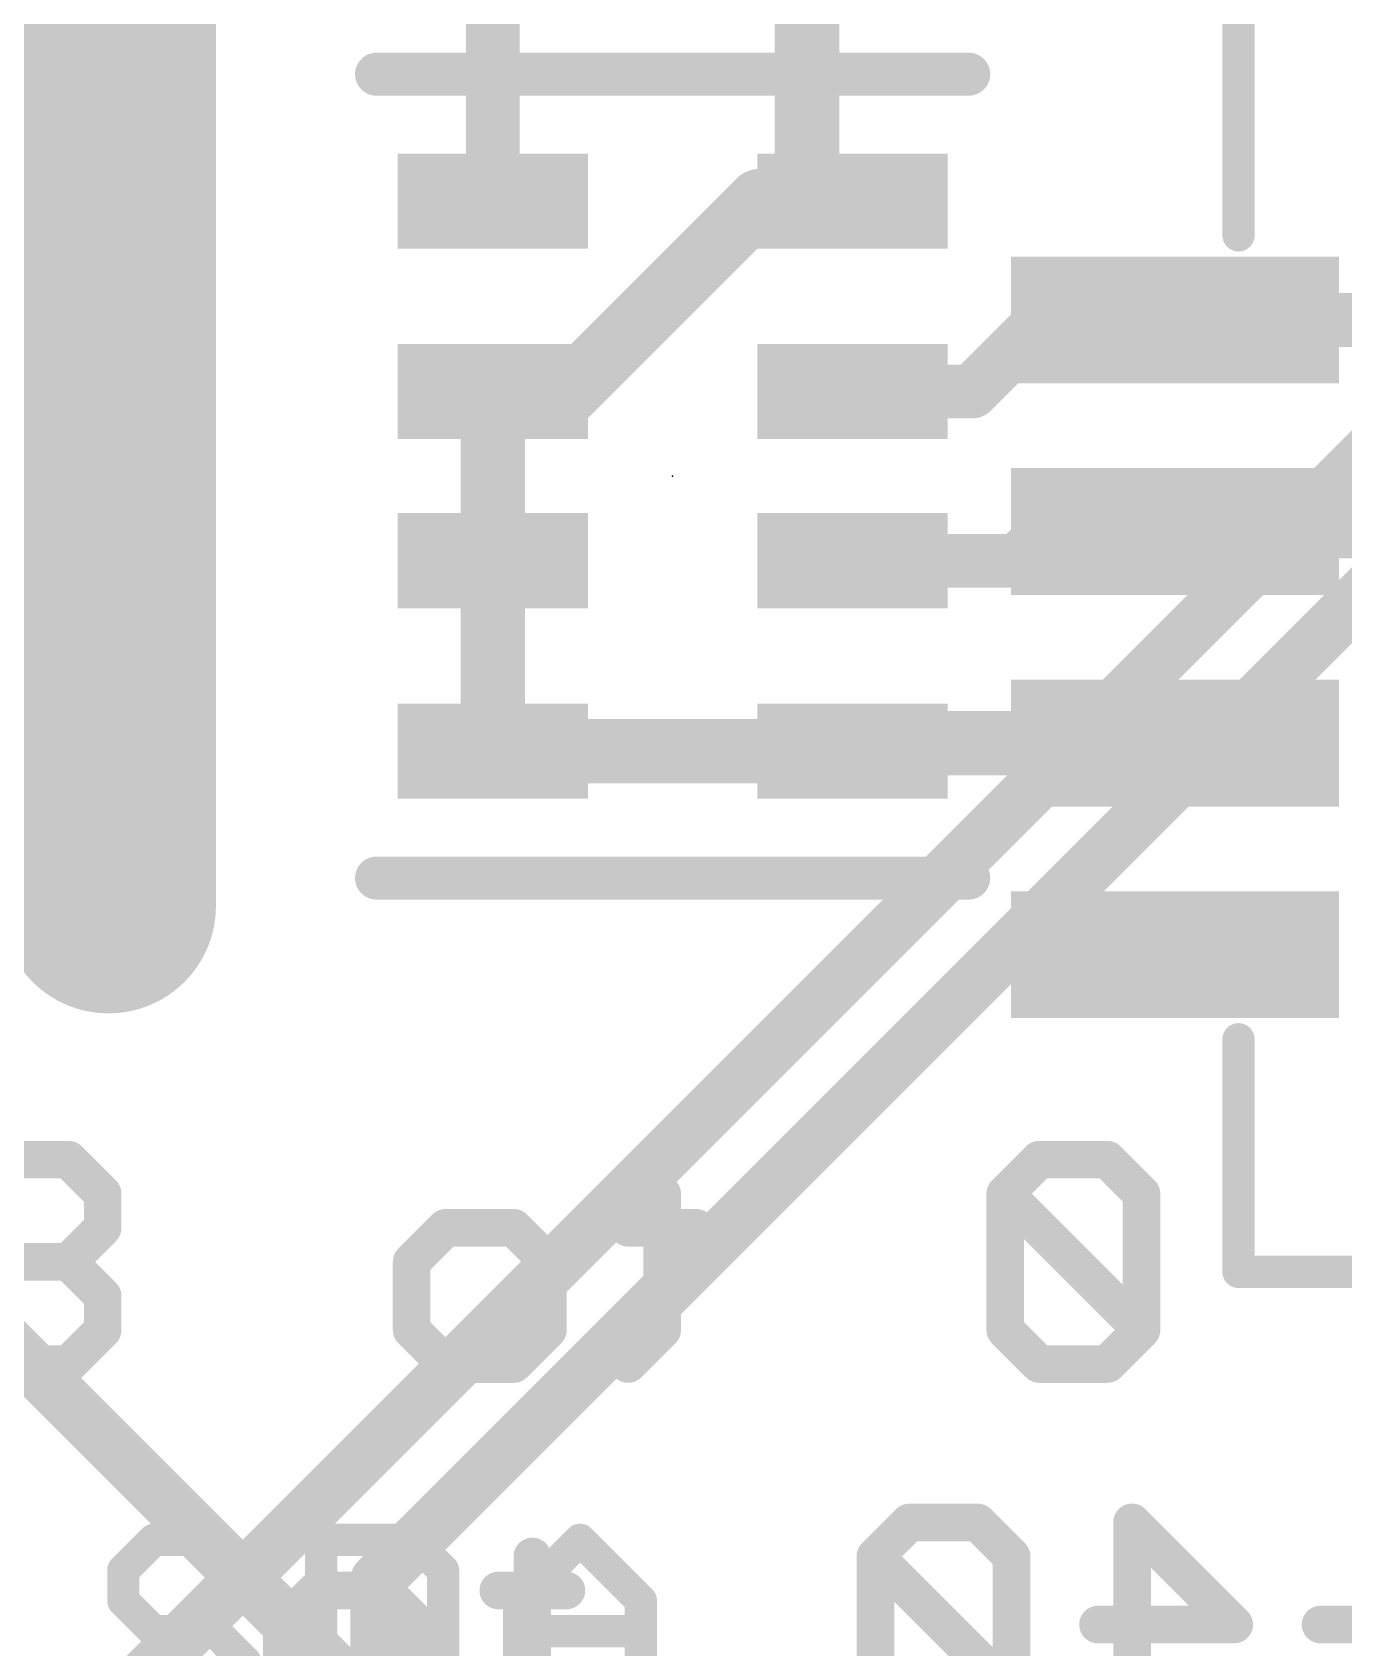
# Model space of a CAD drawing. Extents: x -0.1 to 25.5, y -0.1 to 17.9.
# Drawn here: x 14.88 to 21.08, y 4.11 to 11.75 of the extents above; entities that cross this region are included whole.
import ezdxf

# ---------------------------------------------------------------- set-up
doc = ezdxf.new("R2010")
doc.units = 0
for name, color, linetype in [('1', 12, 'CONTINUOUS'), ('16', 5, 'CONTINUOUS'), ('20', 53, 'CONTINUOUS'), ('21', 40, 'CONTINUOUS'), ('22', 6, 'CONTINUOUS'), ('23', 53, 'CONTINUOUS')]:
    doc.layers.add(name, color=color, linetype=linetype)

# ---------------------------------------------------------------- blocks, each defined once
blk = doc.blocks.new('RECT')
blk.add_solid([(-0.5, -0.5), (0.5, -0.5), (-0.5, 0.5), (0.5, 0.5)])

msp = doc.modelspace()

# ---------------------------------------------------------------- linework, layer by layer
at = {"layer": '1'}
for points, const_width in [([(17.057, 13.423), (17.057, 10.952)], 0.254), ([(18.542, 12.319), (18.542, 10.952)], 0.3048), ([(18.318, 10.952), (17.418, 10.052)], 0.3048), ([(18.542, 10.952), (18.318, 10.952)], 0.3048), ([(18.757, 10.952), (18.542, 10.952)], 0.3048), ([(19.323, 10.052), (19.661, 10.39)], 0.254), ([(19.661, 10.39), (20.2825, 10.39)], 0.254), ([(20.2825, 10.39), (21.947, 10.39)], 0.254), ([(17.057, 10.052), (17.057, 9.252)], 0.3048), ([(17.418, 10.052), (17.057, 10.052)], 0.3048), ([(18.757, 10.052), (19.323, 10.052)], 0.254), ([(19.539, 9.252), (19.685, 9.398)], 0.254), ([(19.685, 9.398), (20.2745, 9.398)], 0.254), ([(20.2745, 9.398), (20.2825, 9.39)], 0.254), ([(20.2825, 9.39), (21.852, 9.39)], 0.254), ([(17.057, 9.252), (17.057, 8.352)], 0.3048), ([(18.757, 9.252), (19.539, 9.252)], 0.254), ([(17.057, 8.352), (18.757, 8.352)], 0.3048), ([(18.795, 8.39), (18.757, 8.352)], 0.3048), ([(20.2825, 8.39), (18.795, 8.39)], 0.3048), ([(13.619, 6.701), (16.51, 3.81)], 0.254)]:
    msp.add_lwpolyline(points, dxfattribs=dict(at, const_width=const_width))
for points, const_width in [([(18.318, 11.0282, 1), (18.318, 10.8758)], 0.1524), ([(18.3719, 10.8981, 1), (18.2641, 11.0059)], 0.1524), ([(18.542, 11.0282, 1), (18.542, 10.8758)], 0.1524), ([(18.542, 10.8758, 1), (18.542, 11.0282)], 0.1524), ([(18.757, 10.8758, 1), (18.757, 11.0282)], 0.1524), ([(16.9935, 10.952, 1), (17.1205, 10.952)], 0.127), ([(18.4658, 10.952, 1), (18.6182, 10.952)], 0.1524), ([(19.661, 10.4535, 1), (19.661, 10.3265)], 0.127), ([(19.7059, 10.3451, 1), (19.6161, 10.4349)], 0.127), ([(20.2825, 10.4535, 1), (20.2825, 10.3265)], 0.127), ([(20.2825, 10.3265, 1), (20.2825, 10.4535)], 0.127), ([(17.1332, 10.052, 1), (16.9808, 10.052)], 0.1524), ([(17.057, 10.1282, 1), (17.057, 9.9758)], 0.1524), ([(17.3641, 10.1059, 1), (17.4719, 9.9981)], 0.1524), ([(17.418, 9.9758, 1), (17.418, 10.1282)], 0.1524), ([(18.757, 10.1155, 1), (18.757, 9.9885)], 0.127), ([(19.2781, 10.0969, 1), (19.3679, 10.0071)], 0.127), ([(19.323, 9.9885, 1), (19.323, 10.1155)], 0.127), ([(19.685, 9.4615, 1), (19.685, 9.3345)], 0.127), ([(19.7299, 9.3531, 1), (19.6401, 9.4429)], 0.127), ([(20.3194, 9.4429, 1), (20.2296, 9.3531)], 0.127), ([(20.2825, 9.4535, 1), (20.2825, 9.3265)], 0.127), ([(20.2376, 9.3451, 1), (20.3274, 9.4349)], 0.127), ([(20.2745, 9.3345, 1), (20.2745, 9.4615)], 0.127), ([(17.1332, 9.252, 1), (16.9808, 9.252)], 0.1524), ([(16.9808, 9.252, 1), (17.1332, 9.252)], 0.1524), ([(18.757, 9.3155, 1), (18.757, 9.1885)], 0.127), ([(19.4941, 9.2969, 1), (19.5839, 9.2071)], 0.127), ([(19.539, 9.1885, 1), (19.539, 9.3155)], 0.127), ([(17.057, 8.4282, 1), (17.057, 8.2758)], 0.1524), ([(18.7031, 8.4059, 1), (18.8109, 8.2981)], 0.1524), ([(18.795, 8.4662, 1), (18.795, 8.3138)], 0.1524), ([(18.8489, 8.3361, 1), (18.7411, 8.4439)], 0.1524), ([(18.757, 8.2758, 1), (18.757, 8.4282)], 0.1524), ([(20.2825, 8.3138, 1), (20.2825, 8.4662)], 0.1524), ([(16.9808, 8.352, 1), (17.1332, 8.352)], 0.1524)]:
    msp.add_lwpolyline(points, format="xyb", dxfattribs=dict(at, const_width=const_width))
at = {"layer": '16', "const_width": 0.254}
for points in [[(21.844, 10.414), (13.97, 2.54)], [(21.3476, 9.271), (16.51, 4.4334)], [(16.51, 4.4334), (16.51, 2.54)]]:
    msp.add_lwpolyline(points, dxfattribs=at)
at = {"layer": '16', "const_width": 0.127}
for points in [[(16.5735, 4.4334, 1), (16.4465, 4.4334)], [(16.4651, 4.4783, 1), (16.5549, 4.3885)]]:
    msp.add_lwpolyline(points, format="xyb", dxfattribs=at)
at = {"layer": '20', "const_width": 1.016}
msp.add_lwpolyline([(15.24, 12.7), (15.24, 7.62)], dxfattribs=at)
at = {"layer": '20', "const_width": 0.508}
msp.add_lwpolyline([(14.986, 7.62, 1), (15.494, 7.62)], format="xyb", dxfattribs=at)
at = {"layer": '21'}
for points, const_width in [([(20.5825, 10.79), (20.5825, 11.99)], 0.1524), ([(16.507, 11.552), (19.307, 11.552)], 0.2032), ([(19.307, 7.752), (16.507, 7.752)], 0.2032), ([(20.5825, 5.89), (20.5825, 6.99)], 0.1524), ([(23.1825, 5.89), (20.5825, 5.89)], 0.1524), ([(15.454, 4.6235), (15.3099, 4.4795)], 0.1524), ([(15.7421, 4.6235), (15.454, 4.6235)], 0.1524), ([(15.8861, 4.4795), (15.7421, 4.6235)], 0.1524), ([(16.2454, 4.6235), (16.2454, 3.7592)], 0.1524), ([(16.6776, 4.6235), (16.2454, 4.6235)], 0.1524), ([(16.8217, 4.4795), (16.6776, 4.6235)], 0.1524), ([(17.181, 4.3354), (17.4691, 4.6235)], 0.1524), ([(17.4691, 4.6235), (17.7572, 4.3354)], 0.1524), ([(15.3099, 4.4795), (15.3099, 4.3354)], 0.1524), ([(16.8217, 3.9033), (16.8217, 4.4795)], 0.1524), ([(15.3099, 4.3354), (15.454, 4.1914)], 0.1524), ([(17.181, 3.7592), (17.181, 4.3354)], 0.1524), ([(17.7572, 4.3354), (17.7572, 3.7592)], 0.1524), ([(15.454, 4.1914), (15.7421, 4.1914)], 0.1524), ([(15.7421, 4.1914), (15.8861, 4.0473)], 0.1524), ([(17.181, 4.1914), (17.7572, 4.1914)], 0.1524), ([(15.8861, 4.0473), (15.8861, 3.9033)], 0.1524)]:
    msp.add_lwpolyline(points, dxfattribs=dict(at, const_width=const_width))
for points, const_width in [([(16.507, 11.6028, 1), (16.507, 11.5012)], 0.1016), ([(19.307, 11.5012, 1), (19.307, 11.6028)], 0.1016), ([(20.5444, 10.79, 1), (20.6206, 10.79)], 0.0762), ([(16.507, 7.8028, 1), (16.507, 7.7012)], 0.1016), ([(19.307, 7.7012, 1), (19.307, 7.8028)], 0.1016), ([(20.6206, 6.99, 1), (20.5444, 6.99)], 0.0762), ([(20.5825, 5.9281, 1), (20.5825, 5.8519)], 0.0762), ([(20.5444, 5.89, 1), (20.6206, 5.89)], 0.0762), ([(15.454, 4.6616, 1), (15.454, 4.5854)], 0.0762), ([(15.4809, 4.5966, 1), (15.427, 4.6505)], 0.0762), ([(15.769, 4.6505, 1), (15.7151, 4.5966)], 0.0762), ([(15.7421, 4.5854, 1), (15.7421, 4.6616)], 0.0762), ([(16.2835, 4.6235, 1), (16.2073, 4.6235)], 0.0762), ([(16.2454, 4.6616, 1), (16.2454, 4.5854)], 0.0762), ([(16.7046, 4.6505, 1), (16.6507, 4.5966)], 0.0762), ([(16.6776, 4.5854, 1), (16.6776, 4.6616)], 0.0762), ([(17.496, 4.6505, 1), (17.4421, 4.5966)], 0.0762), ([(17.496, 4.5966, 1), (17.4421, 4.6505)], 0.0762), ([(22.86, 0.54, 1), (22.86, 4.54, 1), (22.86, 0.54)], 0.2032), ([(15.348, 4.4795, 1), (15.2718, 4.4795)], 0.0762), ([(15.283, 4.5064, 1), (15.3369, 4.4525)], 0.0762), ([(15.8592, 4.4525, 1), (15.9131, 4.5064)], 0.0762), ([(16.8598, 4.4795, 1), (16.7836, 4.4795)], 0.0762), ([(16.7947, 4.4525, 1), (16.8486, 4.5064)], 0.0762), ([(15.3369, 4.3624, 1), (15.283, 4.3085)], 0.0762), ([(15.2718, 4.3354, 1), (15.348, 4.3354)], 0.0762), ([(17.154, 4.3624, 1), (17.2079, 4.3085)], 0.0762), ([(17.2191, 4.3354, 1), (17.1429, 4.3354)], 0.0762), ([(17.7953, 4.3354, 1), (17.7191, 4.3354)], 0.0762), ([(17.7302, 4.3085, 1), (17.7841, 4.3624)], 0.0762), ([(15.454, 4.2295, 1), (15.454, 4.1533)], 0.0762), ([(15.427, 4.1644, 1), (15.4809, 4.2183)], 0.0762), ([(15.769, 4.2183, 1), (15.7151, 4.1644)], 0.0762), ([(15.7421, 4.1533, 1), (15.7421, 4.2295)], 0.0762), ([(17.181, 4.2295, 1), (17.181, 4.1533)], 0.0762), ([(17.7572, 4.1533, 1), (17.7572, 4.2295)], 0.0762), ([(15.9242, 4.0473, 1), (15.848, 4.0473)], 0.0762)]:
    msp.add_lwpolyline(points, format="xyb", dxfattribs=dict(at, const_width=const_width))
at = {"layer": '22', "const_width": 0.1778}
for points in [[(15.0511, 6.4207), (14.7291, 6.4207)], [(15.2121, 6.2597), (15.0511, 6.4207)], [(19.6405, 6.4207), (19.4795, 6.2597)], [(19.9625, 6.4207), (19.6405, 6.4207)], [(20.1235, 6.2597), (19.9625, 6.4207)], [(15.2121, 6.0987), (15.2121, 6.2597)], [(17.8576, 6.2597), (17.8576, 5.6157)], [(19.4795, 6.2597), (19.4795, 5.6157)], [(20.1235, 5.6157), (19.4795, 6.2597)], [(20.1235, 5.6157), (20.1235, 6.2597)], [(15.0511, 5.9377), (15.2121, 6.0987)], [(16.673, 5.9377), (16.834, 6.0987)], [(16.834, 6.0987), (17.156, 6.0987)], [(17.156, 6.0987), (17.317, 5.9377)], [(18.0186, 6.0987), (17.6966, 6.0987)], [(15.0511, 5.9377), (14.7291, 5.9377)], [(15.2121, 5.7767), (15.0511, 5.9377)], [(16.673, 5.6157), (16.673, 5.9377)], [(17.317, 5.9377), (17.317, 5.6157)], [(15.2121, 5.6157), (15.2121, 5.7767)], [(15.0511, 5.4546), (15.2121, 5.6157)], [(16.834, 5.4546), (16.673, 5.6157)], [(17.317, 5.6157), (17.156, 5.4546)], [(17.8576, 5.6157), (17.6966, 5.4546)], [(19.4795, 5.6157), (19.6405, 5.4546)], [(19.9625, 5.4546), (20.1235, 5.6157)], [(14.7291, 5.4546), (15.0511, 5.4546)], [(17.156, 5.4546), (16.834, 5.4546)], [(19.6405, 5.4546), (19.9625, 5.4546)], [(19.0266, 4.7062), (18.8656, 4.5452)], [(19.3486, 4.7062), (19.0266, 4.7062)], [(19.5096, 4.5452), (19.3486, 4.7062)], [(20.0791, 3.7402), (20.0791, 4.7062)], [(20.0791, 4.7062), (20.5621, 4.2232)], [(17.2437, 4.5452), (17.2437, 3.9012)], [(18.8656, 4.5452), (18.8656, 3.9012)], [(19.5096, 3.9012), (18.8656, 4.5452)], [(19.5096, 3.9012), (19.5096, 4.5452)], [(16.059, 4.2232), (16.22, 4.3842)], [(16.22, 4.3842), (16.542, 4.3842)], [(16.542, 4.3842), (16.7031, 4.2232)], [(17.4047, 4.3842), (17.0827, 4.3842)], [(16.059, 3.9012), (16.059, 4.2232)], [(16.7031, 4.2232), (16.7031, 3.9012)], [(20.5621, 4.2232), (19.9181, 4.2232)], [(21.6145, 4.2232), (20.9705, 4.2232)]]:
    msp.add_lwpolyline(points, dxfattribs=at)
at = {"layer": '22', "const_width": 0.0889}
for points in [[(15.0825, 6.4521, 1), (15.0196, 6.3892)], [(15.0511, 6.3762, 1), (15.0511, 6.4651)], [(19.6405, 6.4651, 1), (19.6405, 6.3762)], [(19.672, 6.3892, 1), (19.6091, 6.4521)], [(19.994, 6.4521, 1), (19.9311, 6.3892)], [(19.9625, 6.3762, 1), (19.9625, 6.4651)], [(15.2565, 6.2597, 1), (15.1676, 6.2597)], [(17.9021, 6.2597, 1), (17.8132, 6.2597)], [(19.524, 6.2597, 1), (19.4351, 6.2597)], [(19.511, 6.2911, 1), (19.4481, 6.2282)], [(20.168, 6.2597, 1), (20.0791, 6.2597)], [(15.1806, 6.2282, 1), (15.2435, 6.2911)], [(19.4481, 6.2911, 1), (19.511, 6.2282)], [(20.0921, 6.2282, 1), (20.155, 6.2911)], [(15.2435, 6.0672, 1), (15.1806, 6.1301)], [(16.834, 6.1431, 1), (16.834, 6.0542)], [(16.8654, 6.0672, 1), (16.8025, 6.1301)], [(17.1874, 6.1301, 1), (17.1246, 6.0672)], [(17.156, 6.0542, 1), (17.156, 6.1431)], [(17.6966, 6.1431, 1), (17.6966, 6.0542)], [(18.0186, 6.0542, 1), (18.0186, 6.1431)], [(15.1676, 6.0987, 1), (15.2565, 6.0987)], [(15.0825, 5.9691, 1), (15.0196, 5.9062)], [(15.0196, 5.9691, 1), (15.0825, 5.9062)], [(15.0511, 5.8932, 1), (15.0511, 5.9821)], [(16.7174, 5.9377, 1), (16.6285, 5.9377)], [(16.6415, 5.9691, 1), (16.7044, 5.9062)], [(17.3614, 5.9377, 1), (17.2725, 5.9377)], [(17.2856, 5.9062, 1), (17.3484, 5.9691)], [(15.2565, 5.7767, 1), (15.1676, 5.7767)], [(15.1806, 5.7452, 1), (15.2435, 5.8081)], [(15.1676, 5.6157, 1), (15.2565, 5.6157)], [(15.2435, 5.5842, 1), (15.1806, 5.6471)], [(16.7044, 5.6471, 1), (16.6415, 5.5842)], [(16.6285, 5.6157, 1), (16.7174, 5.6157)], [(17.2725, 5.6157, 1), (17.3614, 5.6157)], [(17.3484, 5.5842, 1), (17.2856, 5.6471)], [(17.8132, 5.6157, 1), (17.9021, 5.6157)], [(17.8891, 5.5842, 1), (17.8262, 5.6471)], [(19.511, 5.6471, 1), (19.4481, 5.5842)], [(19.4351, 5.6157, 1), (19.524, 5.6157)], [(20.0791, 5.6157, 1), (20.168, 5.6157)], [(20.155, 5.5842, 1), (20.0921, 5.6471)], [(20.0921, 5.5842, 1), (20.155, 5.6471)], [(15.0196, 5.4861, 1), (15.0825, 5.4232)], [(15.0511, 5.4102, 1), (15.0511, 5.4991)], [(16.834, 5.4991, 1), (16.834, 5.4102)], [(16.8025, 5.4232, 1), (16.8654, 5.4861)], [(17.1246, 5.4861, 1), (17.1874, 5.4232)], [(17.156, 5.4102, 1), (17.156, 5.4991)], [(17.6652, 5.4861, 1), (17.728, 5.4232)], [(19.6405, 5.4991, 1), (19.6405, 5.4102)], [(19.6091, 5.4232, 1), (19.672, 5.4861)], [(19.9311, 5.4861, 1), (19.994, 5.4232)], [(19.9625, 5.4102, 1), (19.9625, 5.4991)], [(19.0266, 4.7506, 1), (19.0266, 4.6617)], [(19.058, 4.6747, 1), (18.9952, 4.7376)], [(19.38, 4.7376, 1), (19.3172, 4.6747)], [(19.3486, 4.6617, 1), (19.3486, 4.7506)], [(20.1105, 4.7376, 1), (20.0476, 4.6747)], [(20.1235, 4.7062, 1), (20.0346, 4.7062)], [(17.2881, 4.5452, 1), (17.1992, 4.5452)], [(18.91, 4.5452, 1), (18.8211, 4.5452)], [(18.897, 4.5766, 1), (18.8342, 4.5137)], [(18.8342, 4.5766, 1), (18.897, 4.5137)], [(19.5541, 4.5452, 1), (19.4652, 4.5452)], [(19.4782, 4.5137, 1), (19.541, 4.5766)], [(16.22, 4.4286, 1), (16.22, 4.3397)], [(16.2515, 4.3527, 1), (16.1886, 4.4156)], [(16.5735, 4.4156, 1), (16.5106, 4.3527)], [(16.542, 4.3397, 1), (16.542, 4.4286)], [(17.0827, 4.4286, 1), (17.0827, 4.3397)], [(17.4047, 4.3397, 1), (17.4047, 4.4286)], [(16.0276, 4.2546, 1), (16.0905, 4.1917)], [(16.1035, 4.2232, 1), (16.0146, 4.2232)], [(16.7475, 4.2232, 1), (16.6586, 4.2232)], [(16.6716, 4.1917, 1), (16.7345, 4.2546)], [(19.9181, 4.2676, 1), (19.9181, 4.1787)], [(20.5306, 4.1917, 1), (20.5935, 4.2546)], [(20.5621, 4.1787, 1), (20.5621, 4.2676)], [(20.9705, 4.2676, 1), (20.9705, 4.1787)]]:
    msp.add_lwpolyline(points, format="xyb", dxfattribs=at)
at = {"layer": '23'}
msp.add_point((17.907, 9.652), dxfattribs=at)

# ---------------------------------------------------------------- block references
at = {"layer": '1'}
for p, xscale, yscale, rotation in [((17.057, 10.952), 0.45, 0.9, 270), ((18.757, 10.952), 0.45, 0.9, 270), ((20.2825, 10.39), 1.55, 0.6, 180), ((17.057, 10.052), 0.45, 0.9, 270), ((18.757, 10.052), 0.45, 0.9, 270), ((20.2825, 9.39), 1.55, 0.6, 180), ((17.057, 9.252), 0.45, 0.9, 270), ((18.757, 9.252), 0.45, 0.9, 270), ((20.2825, 8.39), 1.55, 0.6, 180), ((17.057, 8.352), 0.45, 0.9, 270), ((18.757, 8.352), 0.45, 0.9, 270), ((20.2825, 7.39), 1.55, 0.6, 180)]:
    msp.add_blockref('RECT', p, dxfattribs=dict(at, xscale=xscale, yscale=yscale, rotation=rotation))

doc.saveas('drawing.dxf')
